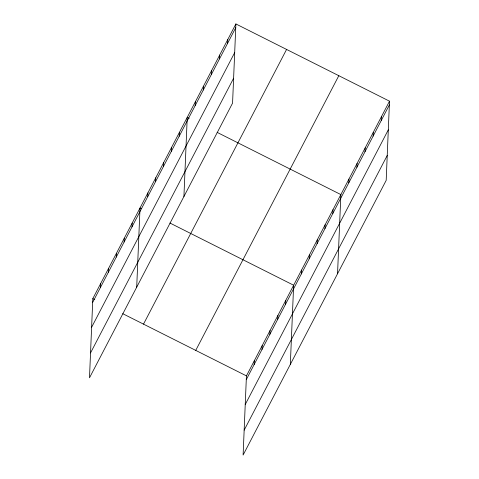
<?xml version="1.0" encoding="UTF-8"?>
<svg xmlns="http://www.w3.org/2000/svg" width="479" height="479" viewBox="0 0 479 479"><rect width="100%" height="100%" fill="white"/><g stroke="black" fill="none" stroke-linecap="round" stroke-linejoin="round"><path stroke-width="0.72" d="M235.89 23.95L92.812 298.645L89.495 377.817L232.566 103.123L235.89 23.95L389.505 101.183L386.188 180.355L243.11 455.05L246.434 375.877L389.505 101.183M100.524 287.31L100.68 283.532M108.392 272.204L108.547 268.426M116.259 257.097L116.421 253.319M124.127 241.985L124.289 238.207M132 226.878L132.156 223.1M136.707 287.166L140.024 207.994L141.329 208.646M147.736 196.665L147.897 192.887M155.609 181.553L155.765 177.775M163.477 166.447L163.632 162.668M171.344 151.34L171.506 147.562M179.212 136.234L179.374 132.455M183.924 196.516L187.241 117.343L189.193 118.325M195.192 105.56L195.348 101.782M203.3 89.992L203.455 86.214M211.407 74.425L211.562 70.647M219.514 58.857L219.669 55.079M227.621 43.296L227.782 39.517M254.139 364.549L254.301 360.771M262.013 349.436L262.169 345.658M269.881 334.33L270.036 330.552M277.748 319.224L277.91 315.445M285.616 304.117L285.777 300.339M290.328 364.399L293.645 285.227L169.925 223.022M301.357 273.898L301.513 270.12M309.224 258.792L309.386 255.014M317.098 243.679L317.254 239.907M324.966 228.573L325.121 224.795M332.833 213.466L332.995 209.688M337.545 273.754L340.862 194.582L217.137 132.378M348.808 182.792L348.969 179.014M356.921 167.225L357.077 163.447M365.028 151.657L365.184 147.885M373.135 136.096L373.291 132.318M381.242 120.528L381.398 116.75M92.651 302.417L235.728 27.728M91.609 327.301L234.686 52.606M90.537 352.933L233.614 78.245M143.508 324.127L286.58 49.439M195.737 350.389L338.815 75.7M246.272 379.655L389.349 104.961M245.23 404.533L388.307 129.845M244.158 430.172L387.23 155.477M92.812 298.645L94.758 299.62M122.708 313.673L246.434 375.877"/></g></svg>
